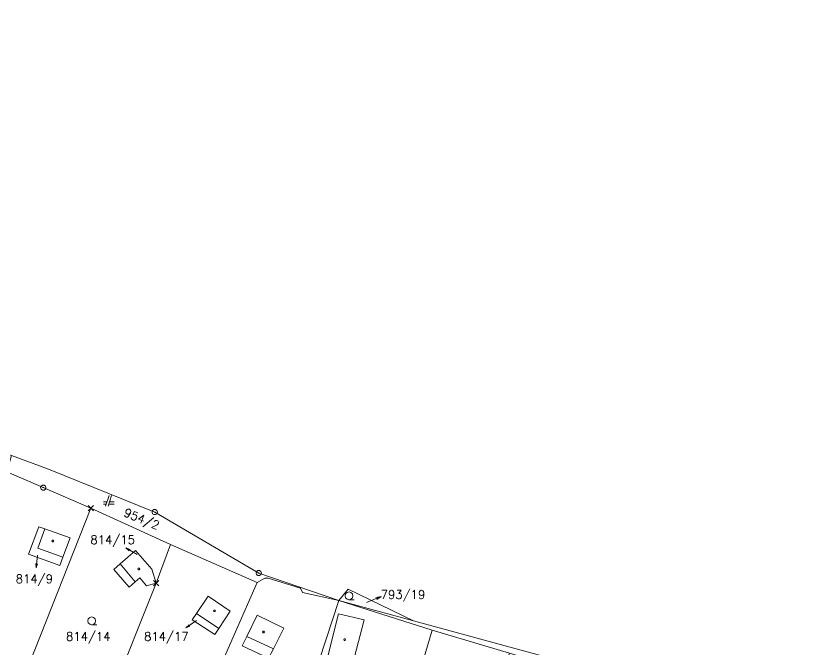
# Model space of a CAD drawing. Extents: x -443817 to 3, y -1171930 to -442383.
# Drawn here: x -441620.9 to -441470.4, y -1171588.7 to -1171469.6 of the extents above; entities that cross this region are included whole.
import ezdxf
from ezdxf.enums import TextEntityAlignment as Align

# ---------------------------------------------------------------- set-up
doc = ezdxf.new("R2010")
doc.units = 0
doc.header["$LTSCALE"] = 0.5
doc.header["$PDMODE"] = 3
doc.header["$PDSIZE"] = 0.5
for name, color, linetype, lineweight in [('KLADPAR', 7, 'Continuous', 0), ('ZAPPAR', 7, 'Continuous', 0), ('ZNACKY', 7, 'Continuous', 0)]:
    doc.layers.add(name, color=color, linetype=linetype, lineweight=lineweight)
doc.styles.add('ROMANS', font='romans.shx', dxfattribs={"height": 0.2})

# ---------------------------------------------------------------- blocks, each defined once
blk = doc.blocks.new('$5')
at = {"color": 0}
blk.add_line((-0.12, 0), (0.12, 0), dxfattribs=at)
at = {"color": 0, "flags": 128}
blk.add_lwpolyline([(0.15, 0.48), (0.4, 0.3), (0.5, 0.01), (0.4, -0.28), (0.15, -0.46), (-0.16, -0.46), (-0.41, -0.28), (-0.51, 0.01), (-0.41, 0.3), (-0.16, 0.48), (0.15, 0.48)], dxfattribs=at)
blk = doc.blocks.new('$489')
at = {"color": 0}
blk.add_line((-0.2, 2), (0, 3), dxfattribs=at)
at = {"color": 0, "flags": 128}
blk.add_lwpolyline([(0, 0), (0, 3), (0.2, 2)], dxfattribs=at)
blk = doc.blocks.new('$30')
at = {"color": 0, "flags": 128}
blk.add_lwpolyline([(0, 0), (-0.38, 0.1), (-0.65, 0.37), (-0.75, 0.74), (-0.65, 1.11), (-0.38, 1.38), (-0.01, 1.48), (0.36, 1.38), (0.63, 1.11), (0.73, 0.73), (0.63, 0.35), (0.36, 0.08), (-0.02, -0.02), (0.98, -0.02)], dxfattribs=at)
blk = doc.blocks.new('$45')
at = {"color": 0, "flags": 128}
blk.add_lwpolyline([(0.09, 0.15), (0.18, 0), (0.09, -0.15), (-0.09, -0.15), (-0.18, 0), (-0.09, 0.15), (0.09, 0.15)], dxfattribs=at)
blk = doc.blocks.new('$432')
at = {"color": 0}
for p, q in [((0.1, 2), (-0.6, 0)), ((-0.1, 0), (0.5, 2)), ((-0.32, 0.8), (-1, 0.8)), ((-1, 0.4), (-0.46, 0.4)), ((0.02, 0.4), (1, 0.4)), ((1, 0.8), (0.14, 0.8))]:
    blk.add_line(p, q, dxfattribs=at)

msp = doc.modelspace()

# ---------------------------------------------------------------- linework, layer by layer
at = {"layer": 'KLADPAR', "color": 7, "linetype": 'Continuous', "flags": 128}
for points in [[(-441448.54, -1171616.51), (-441500.36, -1171595.83), (-441546.12, -1171583.39), (-441558.42, -1171577.41), (-441560.21, -1171579.56), (-441575.25, -1171574.4), (-441594.83, -1171562.93), (-441614.8, -1171554.85), (-441621.8, -1171552.27), (-441634.72, -1171547.33), (-441650.9, -1171538.73), (-441650.79, -1171534.97), (-441650.68, -1171531.28), (-441656.96, -1171530.08), (-441669.1, -1171528.14), (-441671.64, -1171527.71), (-441673.61, -1171526.66), (-441728.17, -1171514.14), (-441784.13, -1171503.91), (-441867.67, -1171483.99), (-441889.3, -1171479.47), (-441900.26, -1171474.88), (-441922.3, -1171469.55)], [(-441461.64, -1171614.18), (-441474.48, -1171609.23), (-441487.52, -1171604.17), (-441500.68, -1171599), (-441513.24, -1171593.98), (-441528.1, -1171589.44), (-441542.61, -1171585.1), (-441560.21, -1171579.56), (-441546.12, -1171583.39), (-441500.36, -1171595.83), (-441448.54, -1171616.51)]]:
    msp.add_lwpolyline(points, dxfattribs=at)
for points in [[(-441594.83, -1171562.93), (-441575.25, -1171574.4), (-441560.21, -1171579.56), (-441567.02, -1171578.03), (-441567.42, -1171577.25), (-441573.51, -1171575.32), (-441574.14, -1171575.35), (-441575.56, -1171576.19), (-441591.85, -1171569.01), (-441606.84, -1171562.18), (-441615.82, -1171558.31), (-441622.69, -1171555.35), (-441621.8, -1171552.27), (-441614.8, -1171554.85), (-441594.83, -1171562.93)], [(-441606.84, -1171562.18), (-441618.46, -1171591.53), (-441632.75, -1171585.84), (-441622.69, -1171555.35), (-441615.82, -1171558.31), (-441606.84, -1171562.18)], [(-441618.46, -1171591.53), (-441606.84, -1171562.18), (-441591.85, -1171569.01), (-441594.57, -1171576.31), (-441595.37, -1171573.63), (-441598.46, -1171570.11), (-441601.34, -1171572.65), (-441602.54, -1171573.7), (-441599.62, -1171577.01), (-441598.51, -1171576.05), (-441597.64, -1171575.27), (-441596.39, -1171576.79), (-441594.57, -1171576.31), (-441603.05, -1171597.49), (-441618.46, -1171591.53)], [(-441612.72, -1171572.96), (-441618.61, -1171570.83), (-441616.68, -1171565.67), (-441615.53, -1171566.08), (-441610.75, -1171567.77), (-441612.12, -1171571.38), (-441612.72, -1171572.96)], [(-441618.61, -1171570.83), (-441612.72, -1171572.96), (-441612.12, -1171571.38), (-441610.75, -1171567.77), (-441615.53, -1171566.08), (-441616.68, -1171565.67), (-441618.61, -1171570.83)], [(-441594.57, -1171576.31), (-441591.85, -1171569.01), (-441575.56, -1171576.19), (-441587.81, -1171603.99), (-441603.05, -1171597.49), (-441594.57, -1171576.31)], [(-441595.37, -1171573.63), (-441594.57, -1171576.31), (-441596.39, -1171576.79), (-441597.64, -1171575.27), (-441598.51, -1171576.05), (-441599.62, -1171577.01), (-441602.54, -1171573.7), (-441601.34, -1171572.65), (-441598.46, -1171570.11), (-441595.37, -1171573.63)], [(-441587.81, -1171603.99), (-441575.56, -1171576.19), (-441574.14, -1171575.35), (-441573.51, -1171575.32), (-441567.42, -1171577.25), (-441567.02, -1171578.03), (-441560.21, -1171579.56), (-441570.06, -1171609.61), (-441587.81, -1171603.99)], [(-441583.56, -1171585.93), (-441582.8, -1171584.81), (-441580.62, -1171581.57), (-441584.81, -1171578.73), (-441587.01, -1171582.02), (-441587.77, -1171583.17), (-441583.56, -1171585.93)], [(-441582.8, -1171584.81), (-441583.56, -1171585.93), (-441587.77, -1171583.17), (-441587.01, -1171582.02), (-441584.81, -1171578.73), (-441580.62, -1171581.57), (-441582.8, -1171584.81)], [(-441573.41, -1171590.42), (-441572.52, -1171588.66), (-441570.54, -1171584.76), (-441575.55, -1171582.3), (-441577.51, -1171586.3), (-441578.39, -1171588.09), (-441573.41, -1171590.42)], [(-441572.52, -1171588.66), (-441573.41, -1171590.42), (-441578.39, -1171588.09), (-441577.51, -1171586.3), (-441575.55, -1171582.3), (-441570.54, -1171584.76), (-441572.52, -1171588.66)], [(-441562.28, -1171590.11), (-441557.54, -1171591.24), (-441557.26, -1171590.18), (-441555.44, -1171583.21), (-441560.27, -1171582.06), (-441562.01, -1171589.04), (-441562.28, -1171590.11)], [(-441557.54, -1171591.24), (-441562.28, -1171590.11), (-441562.01, -1171589.04), (-441560.27, -1171582.06), (-441555.44, -1171583.21), (-441557.26, -1171590.18), (-441557.54, -1171591.24)]]:
    msp.add_lwpolyline(points, close=True, dxfattribs=at)
at = {"layer": 'KLADPAR', "color": 7, "linetype": 'Continuous'}
for p in [(-441606.84, -1171562.18), (-441594.57, -1171576.31)]:
    msp.add_point(p, dxfattribs=at)
for points in [[(-441560.21, -1171579.56), (-441558.42, -1171577.41), (-441546.12, -1171583.39)], [(-441570.06, -1171609.61), (-441560.21, -1171579.56), (-441542.61, -1171585.1), (-441551.27, -1171614.27)], [(-441551.27, -1171614.27), (-441542.61, -1171585.1), (-441528.1, -1171589.44), (-441537.32, -1171620.15)]]:
    msp.add_3dface(points, dxfattribs=at)
at = {"layer": 'ZAPPAR', "color": 7, "linetype": 'Continuous'}
for p, q in [((-441601.34, -1171572.65), (-441598.51, -1171576.05)), ((-441587.01, -1171582.02), (-441582.8, -1171584.81)), ((-441577.51, -1171586.3), (-441572.52, -1171588.66))]:
    msp.add_line(p, q, dxfattribs=at)
at = {"layer": 'ZAPPAR', "color": 7, "linetype": 'Continuous', "flags": 128}
msp.add_lwpolyline([(-441612.12, -1171571.38), (-441616.82, -1171569.72), (-441615.53, -1171566.08)], dxfattribs=at)

# ---------------------------------------------------------------- block references
at = {"layer": 'KLADPAR', "color": 7, "linetype": 'Continuous'}
for name, p in [('$432', (-441603.5, -1171561.79)), ('$45', (-441614.01, -1171568.36)), ('$45', (-441597.84, -1171573.64)), ('$30', (-441558.27, -1171579.4)), ('$45', (-441583.58, -1171581.49)), ('$30', (-441606.7, -1171584.12)), ('$45', (-441574.37, -1171585.47)), ('$45', (-441559.09, -1171586.9))]:
    msp.add_blockref(name, p, dxfattribs=at)
at = {"layer": 'KLADPAR', "color": 7, "linetype": 'Continuous', "xscale": 0.8, "yscale": 0.8}
for p, rotation in [((-441598.17, -1171570.86), 60.045976), ((-441616.91, -1171571.04), 173.949987), ((-441586.98, -1171583.34), 124.440705)]:
    msp.add_blockref('$489', p, dxfattribs=dict(at, rotation=rotation))
at = {"layer": 'KLADPAR', "color": 7, "linetype": 'Continuous', "rotation": 292.489218}
msp.add_blockref('$489', (-441554.98, -1171579.95), dxfattribs=at)
at = {"layer": 'ZNACKY', "color": 7, "linetype": 'Continuous'}
for p in [(-441615.82, -1171558.31), (-441594.83, -1171562.93), (-441575.25, -1171574.4)]:
    msp.add_blockref('$5', p, dxfattribs=at)

# ---------------------------------------------------------------- texts
at = {"layer": 'KLADPAR', "color": 7, "linetype": 'Continuous', "style": 'ROMANS'}
msp.add_text('954/2', height=1.6, rotation=337.529, dxfattribs=at).set_placement((-441596.99, -1171563.45), align=Align.TOP_CENTER)
for s, p in [('814/15', (-441602.75, -1171567.32)), ('814/9', (-441617.5, -1171574.68)), ('793/19', (-441548.12, -1171577.63)), ('814/14', (-441607.34, -1171585.52)), ('814/17', (-441592.65, -1171585.52))]:
    msp.add_text(s, height=1.6, dxfattribs=at).set_placement(p, align=Align.TOP_CENTER)

doc.saveas('drawing.dxf')
